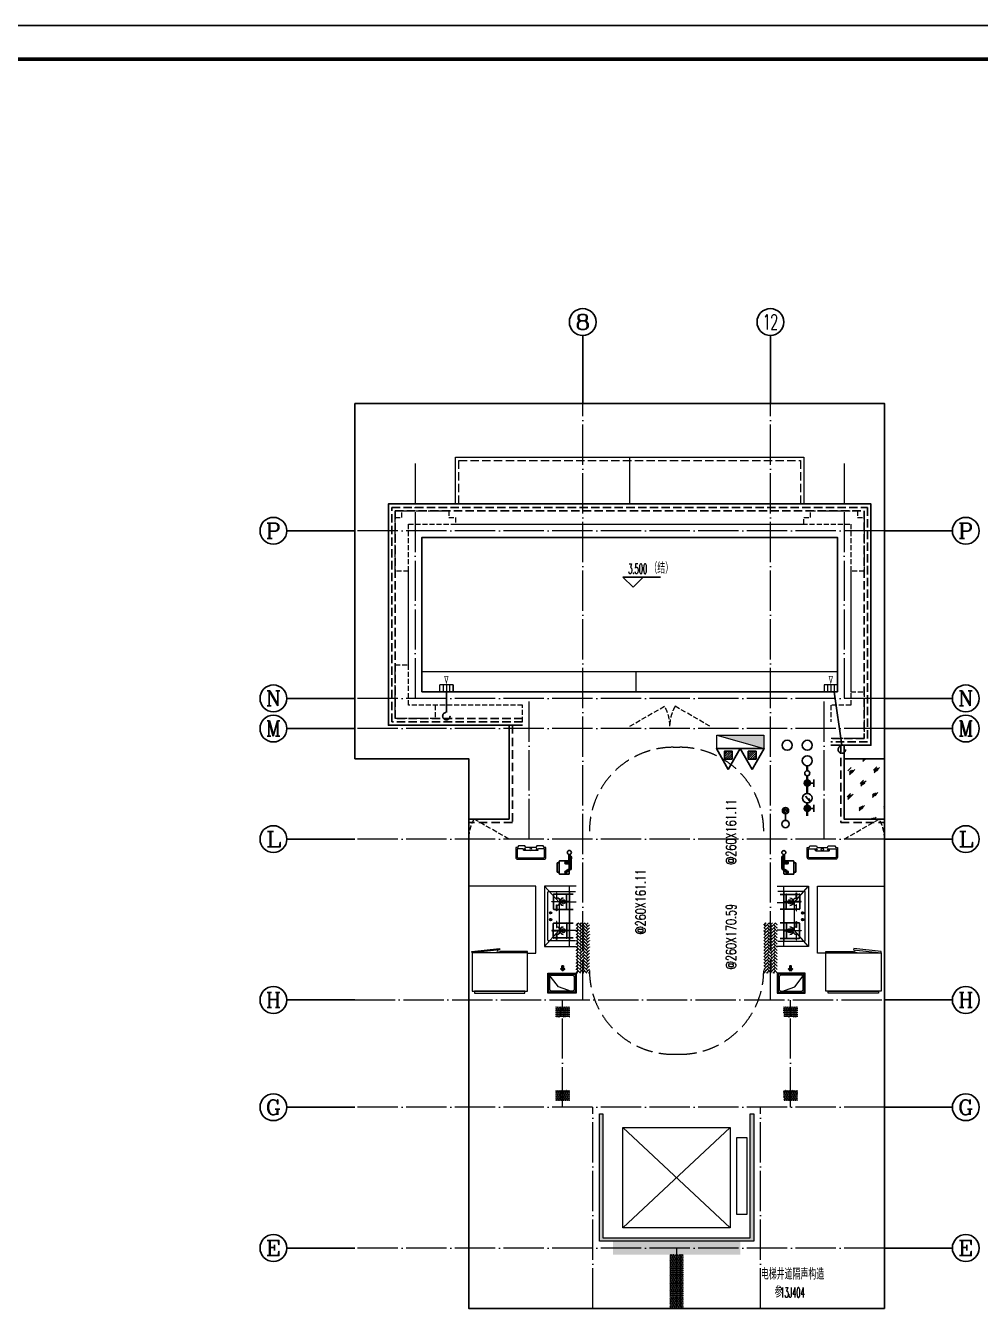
# Model space of a CAD drawing. Extents: x -518115 to 1124316, y -209821 to 1628073.
# Drawn here: x 968090 to 982333, y 53162 to 72298 of the extents above; entities that cross this region are included whole.
import ezdxf
from ezdxf.enums import TextEntityAlignment as Align

# ---------------------------------------------------------------- set-up
doc = ezdxf.new("R2010")
doc.units = 0
doc.header["$LTSCALE"] = 1000
doc.header["$MEASUREMENT"] = 0
for name, pattern in [('#P_--_20B1_001_t3$0$DASH', [0.35, 0.25, -0.1]), ('__DASH', [0.35, 0.25, -0.1]), ('DASH', [0.35, 0.25, -0.1]), ('DOTE', [2.42, 2, -0.2, 0.02, -0.2]), ('HIDDEN', [0.375, 0.25, -0.125])]:
    doc.linetypes.add(name, pattern=pattern)
for name, color, linetype, lineweight in [('3.5方案汇报，与郭总、侯月琴确定户型_t8$0$STAIR', 2, 'Continuous', 18), ('DOTE', 19, 'DOTE', 9), ('EQUIP_消火栓', 242, 'Continuous', 18), ('LVTRY', 1, 'Continuous', 13), ('PUB_HATCH', 8, 'Continuous', 9), ('STAIR', 2, 'Continuous', 18), ('WINDOW', 144, 'Continuous', 15), ('填充', 251, 'Continuous', 5), ('平面-分水线', 214, 'Continuous', 15), ('平面-排水沟', 86, 'Continuous', 15), ('平面-看线', 45, 'Continuous', 15), ('平面-空调预留孔', 173, 'Continuous', 15), ('立面-洞口示意', 152, 'Continuous', 13)]:
    doc.layers.add(name, color=color, linetype=linetype, lineweight=lineweight)
for name, color, linetype in [('AH-FURNITURE', 1, 'Continuous'), ('AXIS', 3, 'Continuous'), ('AXIS_TEXT', 4, 'Continuous'), ('DIM_ELEV', 3, 'Continuous'), ('DIM_SYMB', 3, 'Continuous'), ('EQUIP_地漏', 7, 'Continuous'), ('EQUIP_消防', 7, 'Continuous'), ('PUB_TEXT', 4, 'Continuous'), ('ROOF', 183, 'Continuous'), ('VPIPE-凝结', 150, 'Continuous'), ('VPIPE-废水', 31, 'Continuous'), ('VPIPE-消防', 1, 'TG_X'), ('VPIPE-给水', 3, 'TG_J'), ('VPIPE-雨水', 4, 'DASH'), ('保温', 6, 'Continuous'), ('图框', 140, 'Continuous'), ('建筑-排气道', 9, 'Continuous'), ('污水', 3, 'Continuous'), ('看线', 251, 'Continuous'), ('给水', 4, 'Continuous')]:
    doc.layers.add(name, color=color, linetype=linetype)
doc.layers.add('yichutu', color=7, linetype='Continuous', true_color=0xffffff, plot=False)
doc.styles.add('_TCH_AXIS', font='COMPLEX', dxfattribs={"bigfont": 'GBCBIG'})
doc.styles.add('_TCH_DIM', font='SIMPLEX.shx', dxfattribs={"width": 0.7, "bigfont": 'GBCBIG.shx'})
doc.styles.add('COMPLEX', font='COMPLEX')
doc.styles.add('TG_LINETYPE', font='SIMPLEX', dxfattribs={"width": 0.8, "height": 3, "bigfont": 'HZTXT'})
doc.linetypes.add('TG_J', pattern='A,2,-0.22,["J",TG_LINETYPE,S=0.1,R=0,X=-0.18,Y=-0.15],0', length=2.22)
doc.linetypes.add('TG_X', pattern='A,4,-0.3,["X",TG_LINETYPE,S=0.1,R=0,X=-0.23,Y=-0.15],0', length=4.3)
pattern_1 = [(45, (544684.95, -314561.355), (0, 47.4157523), [100.584, -33.528]), (135, (544708.66, -314537.647), (3e-15, 47.4157523), [100.584, -33.528])]
pattern_2 = [(90, (544684.951, -314561.355), (-16.49778, 1e-15), [9.525, -19.05]), (210, (544684.951, -314561.355), (8.24889, -14.2874966), [9.525, -19.05]), (150, (544684.951, -314551.83), (-8.24889, -14.2874966), [9.525, -19.05])]

# ---------------------------------------------------------------- blocks, each defined once
blk = doc.blocks.new('A$C549D2611')
at = {"layer": '图框'}
blk.add_lwpolyline([(0, 0), (42050, 0), (42050, -29700), (0, -29700)], close=True, dxfattribs=at)
blk.add_lwpolyline([(0, 0), (42050, 0), (42050, -29700), (0, -29700)], close=True, dxfattribs=at)
at = {"layer": '图框', "const_width": 50}
blk.add_lwpolyline([(41550, -29200), (41550, -500), (1250, -500), (1250, -29200)], close=True, dxfattribs=at)
blk = doc.blocks.new('DFSFSF')
at = {"layer": '平面-分水线'}
for p, q in [((697142, 775568), (697142, 775668)), ((697342, 775668), (697143, 775668)), ((697193, 775568), (697193, 775668)), ((697243, 775568), (697243, 775668)), ((697292, 775568), (697292, 775668)), ((697342, 775668), (697342, 775568)), ((697342, 775568), (697342, 775668)), ((697342, 775568), (697143, 775568))]:
    blk.add_line(p, q, dxfattribs=at)
blk = doc.blocks.new('DFGDGDGD')
at = {"layer": '平面-分水线', "const_width": 10}
blk.add_lwpolyline([(697268, 775441), (697243, 775541), (697218, 775441)], close=True, dxfattribs=at)
blk.add_blockref('DFSFSF', (0, 0))
blk = doc.blocks.new('_AXISO')
blk.add_circle((0, 0), 0.5)
at = {"layer": 'AXIS_TEXT', "style": 'COMPLEX', "width": 1.041667}
blk.add_attdef('A', text='', height=0.56, dxfattribs=at).set_placement((-0.25, -0.28), (0.25, -0.28), align=Align.FIT)
blk = doc.blocks.new('yct-841-594-84100-59399.9999999999-100-1000.0')
at = {"layer": 'yichutu', "color": 7, "true_color": 0xffffff}
blk.add_lwpolyline([(0, 0), (0, 59400), (84100, 59400), (84100, 0)], close=True, dxfattribs=at)
blk = doc.blocks.new('$TwtSys$00000141')
at = {"color": 1}
for p, q in [((-47, 4), (-5, 46)), ((-47, 4), (-5, 46)), ((-44, -18), (18, 44)), ((-44, -18), (18, 44)), ((-33, -33), (33, 33)), ((-33, -33), (33, 33)), ((-16, -44), (44, 16)), ((-16, -44), (44, 16)), ((6, -46), (46, -6)), ((6, -46), (46, -6))]:
    blk.add_line(p, q, dxfattribs=at)
blk.add_circle((0, 0), 47, dxfattribs=at)
blk.add_circle((0, 0), 47, dxfattribs=at)
blk = doc.blocks.new('A$C2705576B')
at = {"layer": '给水'}
h = blk.add_hatch(color=256, dxfattribs=at)
edge = h.paths.add_edge_path()
edge.add_arc((417, -1741), 47.2, 0, 360)
h = blk.add_hatch(color=256, dxfattribs=at)
edge = h.paths.add_edge_path()
edge.add_arc((795, -1741), 47.2, 0, 360)
for p, q in [((363, -1645), (472, -1645)), ((417, -1741), (417, -1645)), ((601, -1768), (525, -1704)), ((525, -1704), (564, -1715)), ((740, -1645), (849, -1645)), ((795, -1741), (795, -1645))]:
    blk.add_line(p, q, dxfattribs=at)
at = {"layer": '给水', "const_width": 35.4}
for points in [[(499, -1741), (302, -1741)], [(903, -1741), (641, -1741)], [(1053, -1741), (978, -1741)]]:
    blk.add_lwpolyline(points, dxfattribs=at)
at = {"layer": '给水'}
for centre, radius in [((417, -1741), 47.2), ((570, -1741), 70.8), ((795, -1741), 47.2), ((941, -1741), 37.5)]:
    blk.add_circle(centre, radius, dxfattribs=at)
blk = doc.blocks.new('FRSDFDGDGDRGDR')
at = {"layer": '平面-空调预留孔'}
for p, q in [((699612, 775044), (699612, 775441)), ((699619, 775448), (699746, 775448)), ((699746, 775448), (699746, 775355)), ((699720, 775342), (699720, 775143)), ((699727, 775349), (699740, 775349)), ((699746, 775037), (699619, 775037)), ((699727, 775136), (699740, 775136)), ((699746, 775130), (699746, 775037))]:
    blk.add_line(p, q, dxfattribs=at)
blk.add_lwpolyline([(699766, 775167), (699793, 775154), (699793, 775057), (699766, 775044), (699766, 775018), (699619, 775018, -0.414214), (699593, 775044), (699593, 775441, -0.414214), (699619, 775468), (699766, 775468), (699766, 775441), (699793, 775428), (699793, 775332), (699766, 775318)], format="xyb", close=True, dxfattribs=at)
for centre, radius in [((699740, 775243), 15.8), ((699740, 775332), 10.6), ((699740, 775154), 10.6)]:
    blk.add_circle(centre, radius, dxfattribs=at)
for centre, start, end in [((699619, 775441), 90, 180), ((699727, 775342), 90, 180), ((699740, 775355), 270, 360), ((699619, 775044), 180, 270), ((699727, 775143), 180, 270), ((699740, 775130), 0, 90)]:
    blk.add_arc(centre, 6.6, start, end, dxfattribs=at)
blk = doc.blocks.new('*U66')
h = blk.add_hatch(color=5)
h.set_gradient(color1=(0, 0, 255), rotation=180, tint=1)
h.paths.add_polyline_path([(0, 0), (-6.35, -6.35), (-6.35, -2.159), (-15, -2.159), (-15, 2.159), (-6.35, 2.159), (-6.35, 6.35)])
at = {"color": 0, "linetype": 'Continuous'}
blk.add_lwpolyline([(0, 0), (-6.35, -6.35), (-6.35, -2.159), (-15, -2.159), (-15, 2.159), (-6.35, 2.159), (-6.35, 6.35)], close=True, dxfattribs=at)
blk = doc.blocks.new('sgrsefv')
at = {"layer": 'PUB_HATCH'}
blk.add_hatch(color=256, dxfattribs=at).paths.add_polyline_path([(1112933, 840916), (1112933, 840646), (1113073, 840646), (1113073, 840661), (1112968, 840661), (1112948, 840681), (1112948, 840881), (1112968, 840901), (1113288, 840901), (1113308, 840881), (1113308, 840681), (1113288, 840661), (1113183, 840661), (1113183, 840646), (1113323, 840646), (1113323, 840916)])
at = {"layer": 'LVTRY', "color": 1}
for p, q in [((1113073, 840661), (1113073, 840646)), ((1113183, 840661), (1113183, 840646))]:
    blk.add_line(p, q, dxfattribs=at)
for points in [[(1112918, 840931), (1113338, 840931), (1113338, 840631), (1112918, 840631)], [(1112933, 840916), (1113323, 840916), (1113323, 840646), (1112933, 840646)], [(1113288, 840661), (1112968, 840661), (1112948, 840681), (1112948, 840881), (1112968, 840901), (1113288, 840901), (1113308, 840881), (1113308, 840681), (1113288, 840661)]]:
    blk.add_lwpolyline(points, close=True, dxfattribs=at)
at = {"layer": '立面-洞口示意'}
blk.add_lwpolyline([(1112918, 840931), (1113182, 840837), (1113338, 840631)], dxfattribs=at)
at = {"layer": '建筑-排气道', "xscale": -5, "yscale": 5, "zscale": 5, "rotation": 270}
blk.add_blockref('*U66', (1113118, 840599), dxfattribs=at)
blk = doc.blocks.new('A-Kitchen-7')
at = {"layer": 'LVTRY'}
for p, q in [((-519, 780), (-7, 834)), ((-515, 756), (-519, 780)), ((-4, 811), (-515, 756)), ((515, 756), (-515, 756)), ((-515, 756), (-515, 40)), ((-486, 761), (-485, 756)), ((-29, 767), (-112, 756)), ((-29, 767), (-35, 806)), ((-7, 834), (-4, 811)), ((515, 780), (0, 780)), ((0, 756), (0, 780)), ((515, 756), (515, 780)), ((515, 40), (515, 756)), ((-515, 40), (515, 40))]:
    blk.add_line(p, q, dxfattribs=at)
blk.add_lwpolyline([(-469, 40), (-469, 0), (469, 0), (469, 40)], close=True, dxfattribs=at)
blk = doc.blocks.new('A$C60D053AF')
at = {"layer": 'AH-FURNITURE', "color": 8}
for p, q in [((233, -90), (128, -90)), ((233, -110), (128, -110)), ((193, -71), (328, -71)), ((193, -91), (328, -91)), ((245, -129), (245, -122)), ((265, -129), (265, -122)), ((342, -97), (370, -143)), ((356, -83), (384, -129)), ((255, -281), (255, -251)), ((255, -281), (393, -281)), ((393, -281), (393, -251))]:
    blk.add_line(p, q, dxfattribs=at)
for points in [[(170, -68, 1), (170, -94), (193, -94), (193, -68)], [(234, -251), (414, -251, 0.414214), (424, -241), (424, -111, 0.414214), (414, -101), (234, -101, 0.414214), (224, -111), (224, -241, 0.414214)], [(268, -122), (268, -107, 0.414214), (248, -87), (233, -87), (233, -113), (242, -113), (242, -122)], [(242, -152, 1), (268, -152), (268, -129), (242, -129)], [(384, -161, 1), (402, -143), (386, -127), (368, -145)]]:
    blk.add_lwpolyline(points, format="xyb", close=True, dxfattribs=at)
for centre, radius in [((100, -100), 30), ((255, -152), 15), ((255, -152), 10), ((393, -152), 15), ((393, -152), 10)]:
    blk.add_circle(centre, radius, dxfattribs=at)
for radius in [40, 20]:
    blk.add_arc((328, -111), radius, 45, 90, dxfattribs=at)
blk = doc.blocks.new('$TwtSys$00000546')
h = blk.add_hatch()
h.set_pattern_fill('ANSI31', color=1, scale=200, style=0)
h.set_pattern_definition([(45, (-38543.802, -6670.83), (-17.67767, 17.67767), [])])
h.paths.add_polyline_path([(-65, 174), (65, 174), (65, 44), (-65, 44)])
at = {"color": 1}
for points in [[(0, 344), (-198, 0), (198, 0)], [(-65, 174), (65, 174), (65, 44), (-65, 44)]]:
    blk.add_lwpolyline(points, close=True, dxfattribs=at)
blk = doc.blocks.new('$TwtSys$00000434')
for p, q in [((-0.5, 0.5), (-0.5, -0.5)), ((-0.5, -0.5), (0.5, 0.5)), ((0.5, 0.5), (-0.5, 0.5)), ((0.5, -0.5), (0.5, 0.5)), ((-0.5, -0.5), (0.5, -0.5))]:
    blk.add_line(p, q)
blk.add_solid([(0.5, -0.5), (0.5, 0.5), (-0.5, -0.5)])

msp = doc.modelspace()

# ---------------------------------------------------------------- hatches: boundary and pattern name
at = {"layer": '保温', "linetype": 'Continuous', "ltscale": 10, "true_color": 0x636466}
h = msp.add_hatch(dxfattribs=at)
h.set_pattern_fill('玻璃1', color=251, scale=35, style=0)
h.set_pattern_definition([(45, (691984.95, -546172.44), (-171.45925, 171.45925), [78.4, -201.6]), (45, (692018.55, -546158.44), (-171.45925, 171.45925), [33.6, -246.4]), (45, (691984.95, -546158.44), (-171.45925, 171.45925), [56, -224]), (45, (692001.75, -546172.44), (188.0904, -188.0904), [70, -210]), (45, (691984.95, -546186.44), (-171.45925, 171.45925), [112, -168]), (45, (691984.95, -546144.44), (-171.45925, 171.45925), [28, -252])])
h.paths.add_polyline_path([(980901.5, 60462.4), (980901.5, 61362.4), (980301.5, 61362.4), (980301.5, 60462.4)])
at = {"layer": '保温', "linetype": 'ByBlock', "ltscale": 10}
h = msp.add_hatch(dxfattribs=at)
h.set_pattern_fill('AR-HBONE', color=251, scale=55)
h.set_pattern_definition(pattern_1)
h.paths.add_polyline_path([(976301.5, 58162.6), (976501.5, 58162.6), (976501.3, 58912.4), (976301.3, 58912.4)])
h = msp.add_hatch(dxfattribs=at)
h.set_pattern_fill('AR-HBONE', color=251, scale=55)
h.set_pattern_definition(pattern_1)
h.paths.add_polyline_path([(979301.5, 58162.6), (979101.5, 58162.6), (979101.3, 58912.4), (979301.3, 58912.4)])
at = {"layer": '保温', "linetype": 'Continuous', "ltscale": 10}
h = msp.add_hatch(dxfattribs=at)
h.set_pattern_fill('HEX', color=251, scale=10, angle=90, style=0)
h.set_pattern_definition(pattern_2)
h.paths.add_polyline_path([(976001.5, 57512.4), (976201.5, 57512.4), (976201.6, 57662.4), (976001.6, 57662.4)])
h = msp.add_hatch(dxfattribs=at)
h.set_pattern_fill('HEX', color=251, scale=10, angle=90, style=0)
h.set_pattern_definition(pattern_2)
h.paths.add_polyline_path([(979601.5, 57512.4), (979401.5, 57512.4), (979401.4, 57662.4), (979601.4, 57662.4)])
h = msp.add_hatch(dxfattribs=at)
h.set_pattern_fill('HEX', color=251, scale=10, angle=90, style=0)
h.set_pattern_definition(pattern_2)
h.paths.add_polyline_path([(976001.5, 56262.4), (976201.5, 56262.4), (976201.6, 56412.4), (976001.6, 56412.4)])
h = msp.add_hatch(dxfattribs=at)
h.set_pattern_fill('HEX', color=251, scale=10, angle=90, style=0)
h.set_pattern_definition(pattern_2)
h.paths.add_polyline_path([(979601.5, 56262.4), (979401.5, 56262.4), (979401.4, 56412.4), (979601.4, 56412.4)])
h = msp.add_hatch(dxfattribs=at)
h.set_pattern_fill('HEX', color=251, scale=10, angle=90, style=0)
h.set_pattern_definition([(90, (473919.06, -466186.091), (-16.49778, 1e-15), [9.525, -19.05]), (210, (473919.06, -466186.091), (8.24889, -14.2874966), [9.525, -19.05]), (150, (473919.06, -466176.566), (-8.24889, -14.2874966), [9.525, -19.05])])
h.paths.add_polyline_path([(978751.5, 53962.4), (978751.5, 54162.4), (976851.5, 54162.4), (976851.5, 53962.4)])
h = msp.add_hatch(dxfattribs=at)
h.set_pattern_fill('HEX', color=251, scale=10, angle=90, style=0)
h.set_pattern_definition([(90, (473919.06, -466686.091), (-16.49778, 1e-15), [9.525, -19.05]), (210, (473919.06, -466686.091), (8.24889, -14.2874966), [9.525, -19.05]), (150, (473919.06, -466676.566), (-8.24889, -14.2874966), [9.525, -19.05])])
h.paths.add_polyline_path([(977701.6, 53162.4), (977901.6, 53162.4), (977901.6, 53962.4), (977701.6, 53962.4)])
at = {"layer": '填充'}
h = msp.add_hatch(dxfattribs=at)
h.set_pattern_fill('隔热材料02', color=256, scale=100, style=0)
h.set_pattern_definition([(0, (-196406.867, -554576.257), (0, 50), []), (0, (-196406.867, -554559.59), (0, 50), []), (270, (-196363.126, -554550.96), (50, -9e-15), [5.01775, -44.98225]), (270, (-196400.584, -554550.96), (50, -9e-15), [5.01775, -44.98225]), (90, (-196375.073, -554584.89), (-50, 3e-15), [5.01775, -44.98225]), (90, (-196388.64, -554584.89), (-50, 3e-15), [5.01775, -44.98225]), (180, (-196356.843, -554592.924), (-6e-15, -50), [50.02425, 0.02425]), (135, (-196370.8, -554590.415), (3e-15, 49.99987405), [4.268, -66.44275]), (116.56505, (-196323.818, -554587.397), (0.00011283, 49.99993342), [2.805, -108.9985]), (116.56505, (-196373.818, -554587.397), (0.00011283, 49.99993342), [2.805, -108.9985]), (153.43495, (-196315.783, -554592.924), (-0.0001128, 49.9999334), [5.61, -106.1935]), (153.43495, (-196365.783, -554592.924), (-0.0001128, 49.9999334), [5.61, -106.1935]), (63.43495, (-196325.073, -554579.87), (-0.00011283, 49.99993342), [26.714, -85.0895]), (63.43495, (-196375.073, -554579.87), (-0.00011283, 49.99993342), [26.714, -85.0895]), (116.56505, (-196313.126, -554550.96), (0.00011283, 49.99993342), [2.805, -108.9985]), (116.56505, (-196363.126, -554550.96), (0.00011283, 49.99993342), [2.805, -108.9985]), (135, (-196364.38, -554548.45), (3e-15, 49.99987405), [4.268, -66.44275]), (153.43495, (-196317.4, -554545.433), (-0.0001128, 49.9999334), [5.61, -106.1935]), (153.43495, (-196367.4, -554545.433), (-0.0001128, 49.9999334), [5.61, -106.1935]), (45, (-196399.33, -554548.45), (0, 49.99987405), [4.268, -66.44275]), (63.43495, (-196350.584, -554550.96), (-0.00011283, 49.99993342), [2.805, -108.9985]), (63.43495, (-196400.584, -554550.96), (-0.00011283, 49.99993342), [2.805, -108.9985]), (26.56505, (-196346.31, -554545.433), (0.0001128, 49.9999334), [5.61, -106.1935]), (26.56505, (-196396.31, -554545.433), (0.0001128, 49.9999334), [5.61, -106.1935]), (116.56505, (-196338.638, -554579.87), (0.00011283, 49.99993342), [26.714, -85.0895]), (116.56505, (-196388.638, -554579.87), (0.00011283, 49.99993342), [26.714, -85.0895]), (45, (-196392.91, -554590.415), (0, 49.99987405), [4.268, -66.44275]), (63.43495, (-196339.892, -554587.397), (-0.00011283, 49.99993342), [2.805, -108.9985]), (63.43495, (-196389.892, -554587.397), (-0.00011283, 49.99993342), [2.805, -108.9985]), (26.56505, (-196347.928, -554592.924), (0.0001128, 49.9999334), [5.61, -106.1935]), (26.56505, (-196397.928, -554592.924), (0.0001128, 49.9999334), [5.61, -106.1935])])
h.paths.add_polyline_path([(978901.5, 56062.4), (978951.5, 56062.4), (978951.5, 54162.4), (976651.5, 54162.4), (976651.5, 56062.4), (976701.5, 56062.4), (976701.5, 54212.4), (978901.5, 54212.4)])

# ---------------------------------------------------------------- linework, layer by layer
at = {"layer": '3.5方案汇报，与郭总、侯月琴确定户型_t8$0$STAIR'}
for p, q in [((977001.5, 55862.4), (978601.5, 54362.4)), ((978601.5, 55862.4), (977001.5, 54362.4))]:
    msp.add_line(p, q, dxfattribs=at)
for points in [[(977001.5, 54362.4), (977001.5, 55862.4), (978601.5, 55862.4), (978601.5, 54362.4)], [(978701.5, 54562.4), (978701.5, 55712.4), (978851.5, 55712.4), (978851.5, 54562.4)]]:
    msp.add_lwpolyline(points, close=True, dxfattribs=at)
at = {"layer": 'AXIS'}
for p, q in [((976401.5, 66662.4), (976401.5, 67677)), ((979201.5, 66662.4), (979201.5, 67677)), ((973001.5, 64762.4), (971986.9, 64762.4)), ((980901.5, 64762.4), (981916.1, 64762.4)), ((973001.5, 62262.4), (971986.9, 62262.4)), ((980901.5, 62262.4), (981916.1, 62262.4)), ((973001.5, 61812.4), (971986.9, 61812.4)), ((980901.5, 61812.4), (981916.1, 61812.4)), ((973001.5, 60162.4), (971986.9, 60162.4)), ((980901.5, 60162.4), (981916.1, 60162.4)), ((973001.5, 57762.6), (971986.9, 57762.6)), ((980901.5, 57762.6), (981916.1, 57762.6)), ((973001.5, 56162.4), (971986.9, 56162.4)), ((980901.5, 56162.4), (981916.1, 56162.4)), ((973001.5, 54062.4), (971986.9, 54062.4)), ((980901.5, 54062.4), (981916.1, 54062.4))]:
    msp.add_line(p, q, dxfattribs=at)
at = {"layer": 'DIM_ELEV'}
for p, q in [((977001.5, 64072), (977559.2, 64072)), ((977151.5, 63922), (977001.5, 64072)), ((977151.5, 63922), (977301.5, 64072))]:
    msp.add_line(p, q, dxfattribs=at)
at = {"layer": 'DIM_SYMB'}
msp.add_lwpolyline([(973001.5, 66662.4), (973001.5, 61362.4), (974701.5, 61362.4), (974701.5, 53162.4), (980901.5, 53162.4), (980901.5, 66662.4)], close=True, dxfattribs=at)
at = {"layer": 'DOTE', "linetype": 'DOTE', "ltscale": 0.3}
for p, q in [((976401.5, 57762.6), (976401.5, 66662.4)), ((979201.5, 57762.6), (979201.5, 66662.4)), ((973901.5, 65767.8), (973901.5, 62262.4)), ((980301.5, 65767.8), (980301.5, 62262.4)), ((980901.5, 64762.4), (973001.5, 64762.4)), ((980901.5, 62262.4), (973001.5, 62262.4)), ((975601.5, 60162.4), (975601.5, 62262.4)), ((980001.5, 60162.4), (980001.5, 62262.4)), ((980901.5, 61812.4), (973001.5, 61812.4)), ((980901.5, 60162.4), (973001.5, 60162.4)), ((973001.5, 57762.6), (980901.5, 57762.6)), ((976101.5, 56162.4), (976101.5, 57762.4)), ((979501.5, 56162.4), (979501.5, 57762.4)), ((980901.5, 56162.4), (973001.5, 56162.4)), ((976551.5, 53162.4), (976551.5, 56162.4)), ((979051.5, 53162.4), (979051.5, 56162.4)), ((980901.5, 54062.4), (973001.5, 54062.4)), ((977801.5, 54062.4), (977801.5, 53162.4))]:
    msp.add_line(p, q, dxfattribs=at)
at = {"layer": 'LVTRY', "color": 251}
for p, q in [((975831.3, 59463), (975831.3, 58563)), ((976301.5, 59463), (975831.3, 59463)), ((976047.3, 59220), (975831.3, 59463)), ((976201.5, 58563), (976201.5, 59463)), ((979301.5, 59462.4), (979771.7, 59462.4)), ((979401.5, 58562.4), (979401.5, 59462.4)), ((979555.8, 59219.4), (979771.7, 59462.4)), ((979771.7, 59462.4), (979771.7, 58562.4)), ((976047.3, 59220), (976047.3, 58804.9)), ((976301.5, 59220), (976047.3, 59220)), ((979301.5, 59219.4), (979555.8, 59219.4)), ((979555.8, 59219.4), (979555.8, 58804.3)), ((975831.3, 58563), (976047.3, 58804.9)), ((976047.3, 58804.9), (976301.5, 58804.9)), ((979555.8, 58804.3), (979301.5, 58804.3)), ((979771.7, 58562.4), (979555.8, 58804.3)), ((975831.3, 58563), (976301.5, 58563)), ((979771.7, 58562.4), (979301.5, 58562.4))]:
    msp.add_line(p, q, dxfattribs=at)
at = {"layer": 'LVTRY'}
for p, q in [((975881.5, 58653), (975881.5, 59373)), ((975891.5, 59383), (976291.5, 59383)), ((975961.5, 59333), (975961.5, 59123)), ((975966.5, 59333), (975966.5, 59123)), ((976256.5, 59343), (975971.5, 59343)), ((976256.5, 59338), (975971.5, 59338)), ((976016.3, 59363), (976011.8, 59363)), ((976011.8, 59363), (976011.8, 59273)), ((976016.3, 59273), (976016.3, 59363)), ((976161.5, 59123), (976161.5, 59333)), ((976166.5, 59123), (976166.5, 59333)), ((976201.5, 59373), (976201.5, 58653)), ((979711.5, 59382.4), (979311.5, 59382.4)), ((979346.5, 59342.4), (979631.5, 59342.4)), ((979346.5, 59337.4), (979631.5, 59337.4)), ((979401.5, 59372.4), (979401.5, 58652.4)), ((979436.5, 59122.4), (979436.5, 59332.4)), ((979441.5, 59122.4), (979441.5, 59332.4)), ((979586.8, 59362.4), (979591.3, 59362.4)), ((979586.8, 59272.4), (979586.8, 59362.4)), ((979591.3, 59362.4), (979591.3, 59272.4)), ((979636.5, 59332.4), (979636.5, 59122.4)), ((979641.5, 59332.4), (979641.5, 59122.4)), ((979721.5, 58652.4), (979721.5, 59372.4)), ((975941.5, 59225.7), (975941.5, 59230.2)), ((975941.5, 59230.2), (976069, 59230.2)), ((976069, 59225.7), (975941.5, 59225.7)), ((976011.8, 59273), (976016.3, 59273)), ((976011.8, 59183), (976016.3, 59183)), ((976011.8, 59093), (976011.8, 59183)), ((976016.3, 59183), (976016.3, 59093)), ((976059, 59230.2), (976059, 59225.7)), ((976186.5, 59230.2), (976059, 59230.2)), ((976059, 59225.7), (976186.5, 59225.7)), ((976069, 59230.2), (976069, 59225.7)), ((976186.5, 59225.7), (976186.5, 59230.2)), ((976201.5, 58804.9), (976201.5, 59220)), ((979401.5, 58804.3), (979401.5, 59219.4)), ((979416.5, 59225.1), (979416.5, 59229.6)), ((979416.5, 59229.6), (979544, 59229.6)), ((979544, 59225.1), (979416.5, 59225.1)), ((979534, 59229.6), (979534, 59225.1)), ((979661.5, 59229.6), (979534, 59229.6)), ((979534, 59225.1), (979661.5, 59225.1)), ((979544, 59229.6), (979544, 59225.1)), ((979591.3, 59272.4), (979586.8, 59272.4)), ((979586.8, 59182.4), (979586.8, 59092.4)), ((979591.3, 59182.4), (979586.8, 59182.4)), ((979591.3, 59092.4), (979591.3, 59182.4)), ((979661.5, 59225.1), (979661.5, 59229.6)), ((975902.1, 59063), (975940.9, 59063)), ((975902.1, 58963), (975940.9, 58963)), ((975921.5, 59043.6), (975921.5, 59082.4)), ((975921.5, 58943.6), (975921.5, 58982.4)), ((975971.5, 59118), (976256.5, 59118)), ((975971.5, 59113), (976256.5, 59113)), ((976016.3, 59093), (976011.8, 59093)), ((979631.5, 59117.4), (979346.5, 59117.4)), ((979631.5, 59112.4), (979346.5, 59112.4)), ((979586.8, 59092.4), (979591.3, 59092.4)), ((979700.9, 59062.4), (979662.1, 59062.4)), ((979700.9, 58962.4), (979662.1, 58962.4)), ((979681.5, 59043), (979681.5, 59081.8)), ((979681.5, 58943), (979681.5, 58981.8)), ((975941.5, 58800.2), (975941.5, 58795.7)), ((976069, 58800.2), (975941.5, 58800.2)), ((975941.5, 58795.7), (976069, 58795.7)), ((975961.5, 58693), (975961.5, 58903)), ((975966.5, 58693), (975966.5, 58903)), ((975971.5, 58913), (976256.5, 58913)), ((975971.5, 58908), (976256.5, 58908)), ((976016.3, 58933), (976011.8, 58933)), ((976011.8, 58933), (976011.8, 58843)), ((976011.8, 58843), (976016.3, 58843)), ((976011.8, 58753), (976016.3, 58753)), ((976011.8, 58663), (976011.8, 58753)), ((976016.3, 58843), (976016.3, 58933)), ((976016.3, 58753), (976016.3, 58663)), ((976059, 58800.2), (976186.5, 58800.2)), ((976059, 58795.7), (976059, 58800.2)), ((976186.5, 58795.7), (976059, 58795.7)), ((976069, 58795.7), (976069, 58800.2)), ((976161.5, 58903), (976161.5, 58693)), ((976166.5, 58903), (976166.5, 58693)), ((976186.5, 58800.2), (976186.5, 58795.7)), ((979631.5, 58912.4), (979346.5, 58912.4)), ((979631.5, 58907.4), (979346.5, 58907.4)), ((979416.5, 58799.6), (979416.5, 58795.1)), ((979544, 58799.6), (979416.5, 58799.6)), ((979416.5, 58795.1), (979544, 58795.1)), ((979436.5, 58902.4), (979436.5, 58692.4)), ((979441.5, 58902.4), (979441.5, 58692.4)), ((979534, 58799.6), (979661.5, 58799.6)), ((979534, 58795.1), (979534, 58799.6)), ((979661.5, 58795.1), (979534, 58795.1)), ((979544, 58795.1), (979544, 58799.6)), ((979586.8, 58932.4), (979591.3, 58932.4)), ((979586.8, 58842.4), (979586.8, 58932.4)), ((979591.3, 58842.4), (979586.8, 58842.4)), ((979586.8, 58752.4), (979586.8, 58662.4)), ((979591.3, 58752.4), (979586.8, 58752.4)), ((979591.3, 58932.4), (979591.3, 58842.4)), ((979591.3, 58662.4), (979591.3, 58752.4)), ((979636.5, 58692.4), (979636.5, 58902.4)), ((979641.5, 58692.4), (979641.5, 58902.4)), ((979661.5, 58799.6), (979661.5, 58795.1)), ((976291.5, 58643), (975891.5, 58643)), ((976256.5, 58688), (975971.5, 58688)), ((976256.5, 58683), (975971.5, 58683)), ((976016.3, 58663), (976011.8, 58663)), ((979311.5, 58642.4), (979711.5, 58642.4)), ((979346.5, 58687.4), (979631.5, 58687.4)), ((979346.5, 58682.4), (979631.5, 58682.4)), ((979586.8, 58662.4), (979591.3, 58662.4))]:
    msp.add_line(p, q, dxfattribs=at)
for points in [[(975575.5, 58463), (975701.5, 58463), (975701.5, 59463), (974701.5, 59463)], [(980027.5, 58462.4), (979901.5, 58462.4), (979901.5, 59462.4), (980901.5, 59462.4)]]:
    msp.add_lwpolyline(points, dxfattribs=at)
for centre, radius in [((976114, 59228), 29.7), ((976114, 59228), 11.7), ((979489, 59227.4), 29.7), ((979489, 59227.4), 11.7), ((975921.5, 59063), 17), ((975921.5, 58963), 17), ((979681.5, 59062.4), 17), ((979681.5, 58962.4), 17), ((976114, 58798), 29.7), ((976114, 58798), 11.7), ((979489, 58797.4), 29.7), ((979489, 58797.4), 11.7)]:
    msp.add_circle(centre, radius, dxfattribs=at)
for centre, radius, start, end in [((975891.5, 59373), 10, 90, 180), ((975971.5, 59333), 10, 90, 180), ((975971.5, 59333), 5, 90, 180), ((976156.5, 59333), 10, 0, 90), ((976156.5, 59333), 5, 0, 90), ((976191.5, 59373), 10, 0, 90), ((979411.5, 59372.4), 10, 90, 180), ((979446.5, 59332.4), 10, 90, 180), ((979446.5, 59332.4), 5, 90, 180), ((979631.5, 59332.4), 10, 0, 90), ((979631.5, 59332.4), 5, 0, 90), ((979711.5, 59372.4), 10, 0, 90), ((976014, 59228), 56.7, 2.27424, 87.72576), ((976014, 59228), 52.2, 2.47041, 87.52959), ((976014, 59228), 52.2, 272.47041, 357.52959), ((976014, 59228), 56.7, 272.27424, 357.72576), ((976114, 59228), 56.7, 92.27424, 177.72576), ((976114, 59228), 56.7, 182.27424, 267.72576), ((976114, 59228), 52.2, 92.47041, 177.52959), ((976114, 59228), 52.2, 182.47041, 267.52959), ((979489, 59227.4), 56.7, 2.27424, 87.72576), ((979489, 59227.4), 52.2, 2.47041, 87.52959), ((979489, 59227.4), 52.2, 272.47041, 357.52959), ((979489, 59227.4), 56.7, 272.27424, 357.72576), ((979589, 59227.4), 56.7, 92.27424, 177.72576), ((979589, 59227.4), 56.7, 182.27424, 267.72576), ((979589, 59227.4), 52.2, 92.47041, 177.52959), ((979589, 59227.4), 52.2, 182.47041, 267.52959), ((975971.5, 59123), 10, 180, 270), ((975971.5, 59123), 5, 180, 270), ((976156.5, 59123), 10, 270, 0), ((976156.5, 59123), 5, 270, 0), ((979446.5, 59122.4), 10, 180, 270), ((979446.5, 59122.4), 5, 180, 270), ((979631.5, 59122.4), 10, 270, 0), ((979631.5, 59122.4), 5, 270, 0), ((975971.5, 58903), 10, 90, 180), ((975971.5, 58903), 5, 90, 180), ((976014, 58798), 56.7, 2.27424, 87.72576), ((976014, 58798), 52.2, 2.47041, 87.52959), ((976014, 58798), 52.2, 272.47041, 357.52959), ((976014, 58798), 56.7, 272.27424, 357.72576), ((976114, 58798), 56.7, 92.27424, 177.72576), ((976114, 58798), 56.7, 182.27424, 267.72576), ((976114, 58798), 52.2, 92.47041, 177.52959), ((976114, 58798), 52.2, 182.47041, 267.52959), ((976156.5, 58903), 10, 0, 90), ((976156.5, 58903), 5, 0, 90), ((979446.5, 58902.4), 10, 90, 180), ((979446.5, 58902.4), 5, 90, 180), ((979489, 58797.4), 56.7, 2.27424, 87.72576), ((979489, 58797.4), 52.2, 2.47041, 87.52959), ((979489, 58797.4), 52.2, 272.47041, 357.52959), ((979489, 58797.4), 56.7, 272.27424, 357.72576), ((979589, 58797.4), 56.7, 92.27424, 177.72576), ((979589, 58797.4), 56.7, 182.27424, 267.72576), ((979589, 58797.4), 52.2, 92.47041, 177.52959), ((979589, 58797.4), 52.2, 182.47041, 267.52959), ((979631.5, 58902.4), 10, 0, 90), ((979631.5, 58902.4), 5, 0, 90), ((975891.5, 58653), 10, 180, 270), ((975971.5, 58693), 10, 180, 270), ((975971.5, 58693), 5, 180, 270), ((976156.5, 58693), 10, 270, 0), ((976156.5, 58693), 5, 270, 0), ((976191.5, 58653), 10, 270, 0), ((979411.5, 58652.4), 10, 180, 270), ((979446.5, 58692.4), 10, 180, 270), ((979446.5, 58692.4), 5, 180, 270), ((979631.5, 58692.4), 10, 270, 0), ((979631.5, 58692.4), 5, 270, 0), ((979711.5, 58652.4), 10, 270, 0)]:
    msp.add_arc(centre, radius, start, end, dxfattribs=at)
at = {"layer": 'ROOF', "ltscale": 0.8}
msp.add_lwpolyline([(975501.5, 61862.4), (973501.5, 61862.4), (973501.5, 65162.4), (980701.5, 65162.4), (980701.5, 61562.4), (980101.5, 61562.4)], dxfattribs=at)
at = {"layer": 'ROOF', "linetype": '__DASH', "ltscale": 0.5}
for points in [[(975501.5, 61912.4), (973551.5, 61912.4), (973551.5, 65112.4), (980651.5, 65112.4), (980651.5, 61612.4), (980101.5, 61612.4)], [(975501.5, 61962.4), (973601.5, 61962.4), (973601.5, 65062.4), (980601.5, 65062.4), (980601.5, 61662.4), (980101.5, 61662.4)]]:
    msp.add_lwpolyline(points, dxfattribs=at)
at = {"layer": 'ROOF', "ltscale": 0.8}
msp.add_lwpolyline([(980201.5, 62362.4), (975701.5, 62362.4), (974001.5, 62362.4), (974001.5, 64662.4), (980201.5, 64662.4)], close=True, dxfattribs=at)
at = {"layer": 'STAIR', "color": 130}
msp.add_lwpolyline([(974501.8, 65162.4), (974501.5, 65862.4), (979701.6, 65862.4), (979701.9, 65162.4)], dxfattribs=at)
at = {"layer": 'STAIR', "color": 130, "linetype": '#P_--_20B1_001_t3$0$DASH', "ltscale": 0.5}
msp.add_lwpolyline([(974551.8, 65162.4), (974551.6, 65812.4), (979651.6, 65812.4), (979651.9, 65162.4)], dxfattribs=at)
at = {"layer": 'STAIR', "color": 251, "linetype": 'DASH'}
for points in [[(976501.5, 60282.4, -0.4142136), (977751.5, 61532.4), (977851.5, 61532.4, -0.4142136), (979101.5, 60282.4)], [(976501.5, 58202.4, 0.4142136), (977751.5, 56952.4), (977851.5, 56952.4, 0.4142136), (979101.5, 58202.4)]]:
    msp.add_lwpolyline(points, format="xyb", dxfattribs=at)
at = {"layer": 'VPIPE-凝结'}
for p, q in [((974366.5, 62362.4), (974366.5, 62052.4)), ((980266.5, 61562.4), (980151.1, 62362.4)), ((979426.5, 60442.4), (979426.5, 60540.4))]:
    msp.add_line(p, q, dxfattribs=at)
at = {"layer": 'VPIPE-废水'}
msp.add_circle((979426.5, 60387.4), 55, dxfattribs=at)
at = {"layer": 'VPIPE-消防', "linetype": 'Continuous'}
msp.add_circle((979451.5, 61562.4), 75, dxfattribs=at)
at = {"layer": 'VPIPE-给水', "linetype": 'Continuous'}
for centre in [(979751.5, 61562.4), (979751.5, 61332.4)]:
    msp.add_circle(centre, 75, dxfattribs=at)
at = {"layer": 'VPIPE-雨水'}
for centre in [(974366.5, 61997.4), (980266.5, 61497.4)]:
    msp.add_circle(centre, 55, dxfattribs=at)
at = {"layer": 'WINDOW', "color": 250, "linetype": 'DASH', "ltscale": 0.3}
for points in [[(977101.5, 61845.7), (977621.1, 62145.7, -0.1316523), (977701.5, 61845.7)], [(977101.5, 61845.7), (977621.1, 62145.7, -0.1316523), (977701.5, 61845.7)], [(978299.7, 61845.7), (977780.1, 62145.7, 0.1316523), (977699.7, 61845.7)], [(978299.7, 61845.7), (977780.1, 62145.7, 0.1316523), (977699.7, 61845.7)], [(975299.7, 60162.4), (974780.1, 60462.4, 0.1316523), (974699.7, 60162.4)], [(980303.4, 60162.4), (980823, 60462.4, -0.1316523), (980903.4, 60162.4)], [(980901.5, 60163.5, 0.0004569), (980901.5, 60162.4)]]:
    msp.add_lwpolyline(points, format="xyb", dxfattribs=at)
at = {"layer": '保温', "color": 132, "linetype": 'Continuous', "ltscale": 10}
msp.add_lwpolyline([(980301.5, 61362.4), (980901.5, 61362.4)], dxfattribs=at)
at = {"layer": '填充'}
msp.add_lwpolyline([(978901.5, 56062.4), (978951.5, 56062.4), (978951.5, 54162.4), (976651.5, 54162.4), (976651.5, 56062.4), (976701.5, 56062.4), (976701.5, 54212.4), (978901.5, 54212.4)], close=True, dxfattribs=at)
at = {"layer": '平面-排水沟'}
for p, q in [((977101.8, 65162.4), (977101.8, 65862.4)), ((974001.5, 62662.4), (980201.5, 62662.4)), ((977192, 62662.4), (977192, 62362.4))]:
    msp.add_line(p, q, dxfattribs=at)
at = {"layer": '平面-看线', "linetype": 'DASH', "ltscale": 0.3}
for points in [[(975501.5, 61912.4), (975501.5, 62162.4), (974201.5, 62162.4), (974201.5, 61962.4), (973601.5, 61962.4), (973601.5, 62762.4), (973801.5, 62762.4), (973801.5, 64162.4), (973601.8, 64162.4), (973601.8, 64962.4), (973701.8, 64962.4), (973701.8, 65062.4), (973991.8, 65062.4), (973991.8, 65062.4), (974111.8, 65062.4), (974111.8, 65062.4), (974401.8, 65062.4), (974401.8, 64962.4), (974501.8, 64962.4), (974501.8, 64862.4), (979701.3, 64862.4), (979701.3, 64962.4), (979801.3, 64962.4), (979801.3, 65062.4), (980091.3, 65062.4), (980091.3, 65062.4), (980211.3, 65062.4), (980211.3, 65062.4), (980501.3, 65062.4), (980501.3, 64962.4), (980601.3, 64962.4), (980601.3, 64162.4), (980401.5, 64162.4), (980401.5, 62362.4), (980601.5, 62362.4), (980601.5, 61662.4), (980101.5, 61662.4)], [(975501.5, 61912.4), (975501.5, 62162.4), (973801.5, 62162.4), (973801.5, 64862.4), (980401.5, 64862.4), (980401.5, 62162.4), (980101.5, 62162.4), (980101.5, 61912.4)]]:
    msp.add_lwpolyline(points, dxfattribs=at)
at = {"layer": '看线', "color": 201}
for points in [[(975301.5, 61862.4), (975301.5, 60462.4), (974701.5, 60462.4)], [(980301.5, 61562.4), (980301.5, 60462.4), (980901.5, 60462.4)]]:
    msp.add_lwpolyline(points, dxfattribs=at)
at = {"layer": '看线', "color": 201, "linetype": 'HIDDEN', "ltscale": 0.5}
for points in [[(975351.5, 61862.4), (975351.5, 60412.4), (974701.5, 60412.4)], [(980251.5, 61562.4), (980251.5, 60412.4), (980901.5, 60412.4)]]:
    msp.add_lwpolyline(points, dxfattribs=at)

# ---------------------------------------------------------------- block references
msp.add_blockref('A$C549D2611', (947430.5, 72298.4))
at = {"xscale": -1}
for name, p, rotation in [('DFGDGDGD', (277124, 838029.9), 180), ('DFGDGDGD', (282859.2, 838029.9), 180), ('FRSDFDGDGDRGDR', (200384, -639729.5), 270), ('A$C60D053AF', (979301.5, 60062.4), 90), ('sgrsefv', (-133616.8, 898794), 180)]:
    msp.add_blockref(name, p, dxfattribs=dict(at, rotation=rotation))
for name, p, rotation in [('A$C60D053AF', (976301.5, 60063), 270), ('FRSDFDGDGDRGDR', (1755219.1, -639730.1), 90.00000000000001), ('sgrsefv', (2089219.8, 898794.6), 180)]:
    msp.add_blockref(name, p, dxfattribs=dict(rotation=rotation))
at = {"layer": 'AXIS'}
ref = msp.add_blockref('_AXISO', (976401.5, 67877), dxfattribs=dict(at, xscale=400, yscale=400, zscale=400))
ref.add_attrib('A', '8', dxfattribs={"layer": 'AXIS_TEXT', "height": 226.3, "style": '_TCH_AXIS', "width": 1.5}).set_placement((976288.4, 67763.8), (976514.7, 67763.8), align=Align.FIT)
ref = msp.add_blockref('_AXISO', (979201.5, 67877), dxfattribs=dict(at, xscale=400, yscale=400, zscale=400))
ref.add_attrib('A', '12', dxfattribs={"layer": 'AXIS_TEXT', "height": 226.27, "style": '_TCH_AXIS', "width": 0.724138}).set_placement((979088.4, 67763.8), (979314.7, 67763.8), align=Align.FIT)
ref = msp.add_blockref('_AXISO', (971786.9, 64762.4), dxfattribs=dict(at, xscale=400, yscale=400, zscale=400))
ref.add_attrib('A', 'P', dxfattribs={"layer": 'AXIS_TEXT', "height": 226.3, "style": '_TCH_AXIS', "width": 1.235294}).set_placement((971673.8, 64649.2), (971900.1, 64649.2), align=Align.FIT)
ref = msp.add_blockref('_AXISO', (982116.1, 64762.4), dxfattribs=dict(at, xscale=400, yscale=400, zscale=400))
ref.add_attrib('A', 'P', dxfattribs={"layer": 'AXIS_TEXT', "height": 226.3, "style": '_TCH_AXIS', "width": 1.235294}).set_placement((982003, 64649.2), (982229.3, 64649.2), align=Align.FIT)
ref = msp.add_blockref('_AXISO', (971786.9, 62262.4), dxfattribs=dict(at, xscale=400, yscale=400, zscale=400))
ref.add_attrib('A', 'N', dxfattribs={"layer": 'AXIS_TEXT', "height": 226.3, "style": '_TCH_AXIS', "width": 1.105263}).set_placement((971673.8, 62149.2), (971900.1, 62149.2), align=Align.FIT)
ref = msp.add_blockref('_AXISO', (982116.1, 62262.4), dxfattribs=dict(at, xscale=400, yscale=400, zscale=400))
ref.add_attrib('A', 'N', dxfattribs={"layer": 'AXIS_TEXT', "height": 226.3, "style": '_TCH_AXIS', "width": 1.105263}).set_placement((982003, 62149.2), (982229.3, 62149.2), align=Align.FIT)
ref = msp.add_blockref('_AXISO', (971786.9, 61812.4), dxfattribs=dict(at, xscale=400, yscale=400, zscale=400))
ref.add_attrib('A', 'M', dxfattribs={"layer": 'AXIS_TEXT', "height": 226.3, "style": '_TCH_AXIS'}).set_placement((971673.8, 61699.2), (971900.1, 61699.2), align=Align.FIT)
ref = msp.add_blockref('_AXISO', (982116.1, 61812.4), dxfattribs=dict(at, xscale=400, yscale=400, zscale=400))
ref.add_attrib('A', 'M', dxfattribs={"layer": 'AXIS_TEXT', "height": 226.3, "style": '_TCH_AXIS'}).set_placement((982003, 61699.2), (982229.3, 61699.2), align=Align.FIT)
ref = msp.add_blockref('_AXISO', (971786.9, 60162.4), dxfattribs=dict(at, xscale=400, yscale=400, zscale=400))
ref.add_attrib('A', 'L', dxfattribs={"layer": 'AXIS_TEXT', "height": 226.3, "style": '_TCH_AXIS', "width": 1.4}).set_placement((971673.8, 60049.2), (971900.1, 60049.2), align=Align.FIT)
ref = msp.add_blockref('_AXISO', (982116.1, 60162.4), dxfattribs=dict(at, xscale=400, yscale=400, zscale=400))
ref.add_attrib('A', 'L', dxfattribs={"layer": 'AXIS_TEXT', "height": 226.3, "style": '_TCH_AXIS', "width": 1.4}).set_placement((982003, 60049.2), (982229.3, 60049.2), align=Align.FIT)
ref = msp.add_blockref('_AXISO', (971786.9, 57762.6), dxfattribs=dict(at, xscale=400, yscale=400, zscale=400))
ref.add_attrib('A', 'H', dxfattribs={"layer": 'AXIS_TEXT', "height": 226.3, "style": '_TCH_AXIS', "width": 1.05}).set_placement((971673.8, 57649.5), (971900.1, 57649.5), align=Align.FIT)
ref = msp.add_blockref('_AXISO', (982116.1, 57762.6), dxfattribs=dict(at, xscale=400, yscale=400, zscale=400))
ref.add_attrib('A', 'H', dxfattribs={"layer": 'AXIS_TEXT', "height": 226.3, "style": '_TCH_AXIS', "width": 1.05}).set_placement((982003, 57649.5), (982229.3, 57649.5), align=Align.FIT)
ref = msp.add_blockref('_AXISO', (971786.9, 56162.4), dxfattribs=dict(at, xscale=400, yscale=400, zscale=400))
ref.add_attrib('A', 'G', dxfattribs={"layer": 'AXIS_TEXT', "height": 226.3, "style": '_TCH_AXIS', "width": 1.166667}).set_placement((971673.8, 56049.2), (971900.1, 56049.2), align=Align.FIT)
ref = msp.add_blockref('_AXISO', (982116.1, 56162.4), dxfattribs=dict(at, xscale=400, yscale=400, zscale=400))
ref.add_attrib('A', 'G', dxfattribs={"layer": 'AXIS_TEXT', "height": 226.3, "style": '_TCH_AXIS', "width": 1.166667}).set_placement((982003, 56049.2), (982229.3, 56049.2), align=Align.FIT)
ref = msp.add_blockref('_AXISO', (971786.9, 54062.4), dxfattribs=dict(at, xscale=400, yscale=400, zscale=400))
ref.add_attrib('A', 'E', dxfattribs={"layer": 'AXIS_TEXT', "height": 226.3, "style": '_TCH_AXIS', "width": 1.3125}).set_placement((971673.8, 53949.2), (971900.1, 53949.2), align=Align.FIT)
ref = msp.add_blockref('_AXISO', (982116.1, 54062.4), dxfattribs=dict(at, xscale=400, yscale=400, zscale=400))
ref.add_attrib('A', 'E', dxfattribs={"layer": 'AXIS_TEXT', "height": 226.3, "style": '_TCH_AXIS', "width": 1.3125}).set_placement((982003, 53949.2), (982229.3, 53949.2), align=Align.FIT)
at = {"layer": 'EQUIP_地漏', "xscale": -1, "rotation": 359.999999999891}
msp.add_blockref('$TwtSys$00000141', (979426.5, 60587.4), dxfattribs=at)
at = {"layer": 'EQUIP_消火栓', "xscale": -700, "yscale": 200, "zscale": 700, "rotation": 180}
msp.add_blockref('$TwtSys$00000434', (978751.5, 61612.4), dxfattribs=at)
at = {"layer": 'EQUIP_消防', "xscale": 0.9, "yscale": 0.9, "zscale": 0.9, "rotation": 180}
for p in [(978573, 61512.4), (978930.1, 61512.4)]:
    msp.add_blockref('$TwtSys$00000546', p, dxfattribs=at)
at = {"layer": 'LVTRY', "color": 1, "extrusion": (0, 0, -1), "yscale": 0.7999999999883585, "zscale": -0.7999999999883585}
for p, xscale in [((-975163.5, 57863.2), -0.7999999999883585), ((-980439.5, 57862.6), 0.7999999999883585)]:
    msp.add_blockref('A-Kitchen-7', p, dxfattribs=dict(at, xscale=xscale))
at = {"layer": 'yichutu', "xscale": 0.5, "yscale": 0.5, "zscale": 0.5}
msp.add_blockref('yct-841-594-84100-59399.9999999999-100-1000.0', (947430.5, 42598.4), dxfattribs=at)
at = {"layer": '污水', "xscale": -1, "rotation": 269.999999999891}
msp.add_blockref('A$C2705576B', (981492.7, 60204.5), dxfattribs=at)

# ---------------------------------------------------------------- texts
at = {"layer": 'DIM_ELEV', "color": 7, "style": '_TCH_DIM'}
for s, height, width, p in [('（结）', 168.79, 0.7, (977395.1, 64122)), ('3.500', 148.75, 0.494118, (977080.1, 64122))]:
    msp.add_text(s, height=height, dxfattribs=dict(at, width=width)).set_placement(p)
at = {"layer": 'PUB_TEXT', "color": 7, "style": '_TCH_DIM', "width": 0.705882}
for s, p in [('@260X161.11', (978688.1, 59780.5)), ('@260X161.11', (977338.1, 58740.5)), ('@260X170.59', (978688.1, 58220.5))]:
    msp.add_text(s, height=148.75, rotation=90, dxfattribs=at).set_placement(p)
at = {"layer": 'PUB_TEXT', "color": 3, "style": '_TCH_DIM'}
for s, height, width, p in [('电梯井道隔声构造', 168.79, 0.7, (979058.7, 53591.7)), ('参', 168.8, 0.7, (979262.8, 53324.1)), ('13J404', 148.75, 0.494118, (979348.8, 53324.1))]:
    msp.add_text(s, height=height, dxfattribs=dict(at, width=width)).set_placement(p)

doc.saveas('drawing.dxf')
